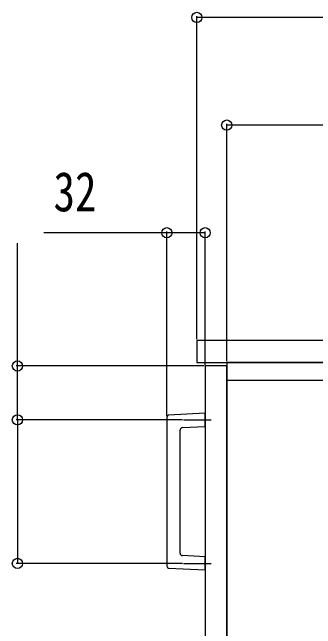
# Model space of a CAD drawing. Units: millimetres, scale not verified. Extents: x -4205 to 4205, y -2970 to 2970.
# Drawn here: x -2656 to -2403, y -1588 to -1072 of the extents above; entities that cross this region are included whole.
import ezdxf
from ezdxf.enums import TextEntityAlignment as Align

# ---------------------------------------------------------------- set-up
doc = ezdxf.new("R2010")
doc.units = ezdxf.units.MM
doc.header["$LTSCALE"] = 20
for name, color, linetype in [('0-3_YKK_12', 2, 'Continuous'), ('0-4_YKK_13', 4, 'Continuous'), ('0-5_YKK_D', 6, 'Continuous')]:
    doc.layers.add(name, color=color, linetype=linetype)
doc.styles.add('ＭＳ ゴシック', font='')
doc.styles.get('ＭＳ ゴシック').set_extended_font_data('MS Gothic')

msp = doc.modelspace()

# ---------------------------------------------------------------- linework, layer by layer
at = {"layer": '0-3_YKK_12'}
msp.add_line((-2111.98, -1380), (-2476.98, -1380), dxfattribs=at)
for points in [[(-2501.98, -1365), (-2096.98, -1365), (-2096.98, -1346.6), (-2501.98, -1346.6)], [(-2476.98, -2145), (-2096.98, -2145), (-2096.98, -1365), (-2476.98, -1365)], [(-2494.98, -2142), (-2476.98, -2142), (-2476.98, -1368), (-2494.98, -1368)]]:
    msp.add_lwpolyline(points, close=True, dxfattribs=at)
at = {"layer": '0-4_YKK_13'}
for p, q in [((-2526.98, -1410.59), (-2526.98, -1535.41)), ((-2494.98, -1407.49), (-2525.56, -1409.1)), ((-2494.98, -1418.51), (-2494.98, -1407.49)), ((-2513.03, -1413), (-2489.88, -1413)), ((-2515.98, -1524.49), (-2515.98, -1421.51)), ((-2514.08, -1419.51), (-2494.98, -1418.51)), ((-2513.03, -1533), (-2489.88, -1533))]:
    msp.add_line(p, q, dxfattribs=at)
msp.add_lwpolyline([(-2525.56, -1536.9), (-2494.98, -1538.51), (-2494.98, -1527.49), (-2514.08, -1526.49)], dxfattribs=at)
for centre, radius, start, end in [((-2525.48, -1410.59), 1.5, 92.7637, 180.2112), ((-2513.98, -1421.51), 2, 93.1953, 179.7952), ((-2513.98, -1524.49), 2, 180.1953, 266.7952), ((-2525.48, -1535.41), 1.5, 179.7637, 267.2112)]:
    msp.add_arc(centre, radius, start, end, dxfattribs=at)
at = {"layer": '0-5_YKK_D'}
for p, q in [((-2501.98, -1345.6), (-2501.98, -1075.6)), ((-2096.98, -1076.6), (-2501.98, -1076.6)), ((-2476.98, -1364), (-2476.98, -1165.6)), ((-2096.98, -1166.6), (-2476.98, -1166.6)), ((-2526.98, -1409.6), (-2526.98, -1255.6)), ((-2494.98, -1367), (-2494.98, -1255.6)), ((-2495.98, -1368), (-2652.98, -1368)), ((-2514.03, -1413), (-2652.98, -1413)), ((-2514.03, -1413), (-2652.98, -1413)), ((-2651.98, -1413), (-2651.98, -1533)), ((-2514.03, -1533), (-2652.98, -1533))]:
    msp.add_line(p, q, dxfattribs=at)
for points in [[(-2494.98, -1256.6), (-2526.98, -1256.6), (-2629.78, -1256.6)], [(-2651.98, -1413), (-2651.98, -1368), (-2651.98, -1265.2)]]:
    msp.add_lwpolyline(points, dxfattribs=at)
for centre in [(-2501.98, -1076.6), (-2476.98, -1166.6), (-2526.98, -1256.6), (-2494.98, -1256.6), (-2651.98, -1368), (-2651.98, -1413), (-2651.98, -1413), (-2651.98, -1533)]:
    msp.add_circle(centre, 4.25, dxfattribs=at)

# ---------------------------------------------------------------- texts
at = {"layer": '0-5_YKK_D', "style": 'ＭＳ ゴシック', "width": 0.8}
msp.add_text('32', height=32.99, dxfattribs=at).set_placement((-2621.78, -1248.6), align=Align.BOTTOM_LEFT)

doc.saveas('drawing.dxf')
